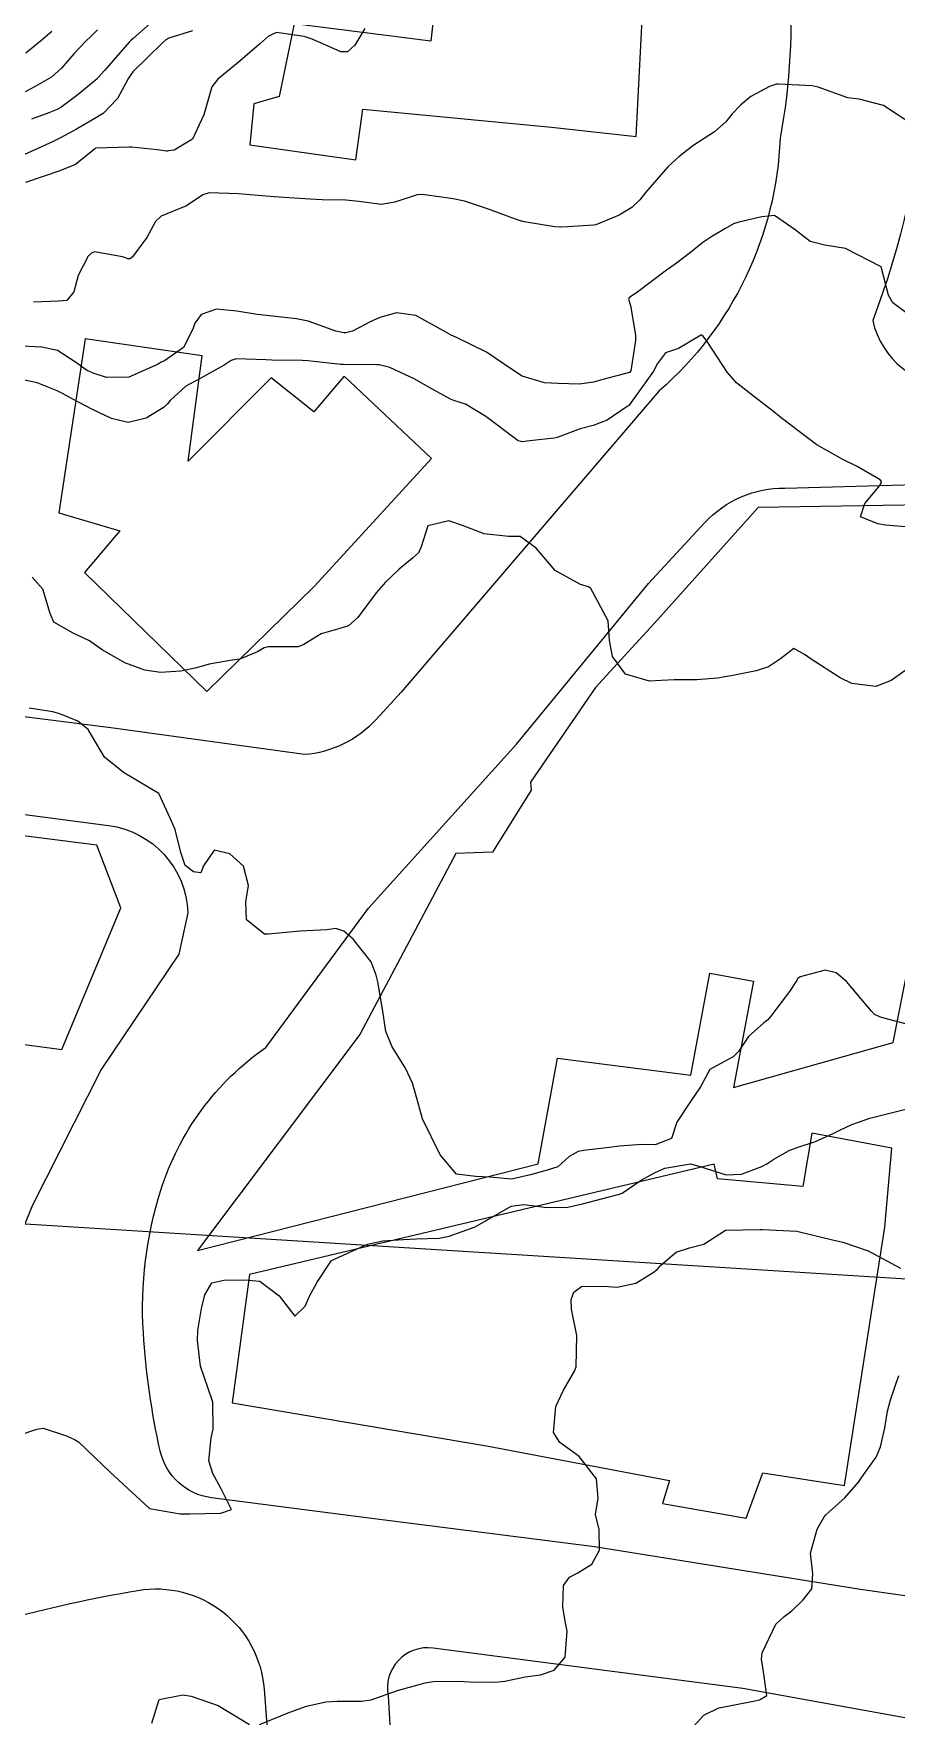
# Model space of a CAD drawing. Header units: metres. Extents: x 318500 to 325275, y 7408834 to 7428799.
# Drawn here: x 323570.2 to 323618.4, y 7419209.3 to 7419303.5 of the extents above; entities that cross this region are included whole.
import ezdxf

# ---------------------------------------------------------------- set-up
doc = ezdxf.new("R2010")
doc.units = ezdxf.units.M
doc.header["$MEASUREMENT"] = 0
doc.linetypes.add('CONTINUO', pattern=[0])
for name, color, linetype in [('Curvas de Nivel 1m', 11, 'Continuous'), ('Curvas de Nivel 5m', 15, 'Continuous'), ('Edificações', 30, 'Continuous'), ('TEXTO', 45, 'Continuous'), ('Vias Primárias', 230, 'Continuous')]:
    doc.layers.add(name, color=color, linetype=linetype)

msp = doc.modelspace()

# ---------------------------------------------------------------- linework, layer by layer
at = {"layer": 'Curvas de Nivel 1m', "flags": 128}
for points, elevation in [([(323573.76, 7419303.686), (323573.428, 7419303.35), (323573.088, 7419303.027), (323572.431, 7419302.345), (323571.735, 7419301.544), (323571.18, 7419301.048), (323570.268, 7419300.516), (323569.717, 7419300.217)], 737), ([(323588.708, 7419303.76), (323588.152, 7419302.824), (323587.746, 7419302.465), (323587.367, 7419302.457), (323586.496, 7419302.849), (323585.755, 7419303.17), (323585.309, 7419303.312), (323583.76, 7419303.531), (323583.317, 7419303.326), (323582.813, 7419302.894), (323581.741, 7419301.963), (323580.483, 7419300.929), (323580.16, 7419300.497), (323579.7, 7419298.94), (323579.063, 7419297.563), (323578.047, 7419296.956), (323577.718, 7419296.911), (323577.669, 7419296.902), (323577.607, 7419296.898), (323577.087, 7419296.969), (323575.672, 7419297.126), (323575.54, 7419297.124), (323573.671, 7419297.062), (323573.638, 7419297.052), (323573.598, 7419297.021), (323572.534, 7419296.158), (323571.658, 7419295.809), (323569.737, 7419295.155)], 734), ([(323571.202, 7419303.604), (323570.559, 7419303.058), (323569.743, 7419302.377)], 738), ([(323576.7, 7419304.042), (323575.753, 7419303.203), (323575.639, 7419303.105), (323575.519, 7419302.993), (323574.143, 7419301.423), (323573.791, 7419301.019), (323573.763, 7419300.986), (323573.729, 7419300.95), (323572.671, 7419300.075), (323571.705, 7419299.348), (323571.506, 7419299.24), (323571.029, 7419299.05), (323570.072, 7419298.687)], 736), ([(323619.313, 7419298.406), (323617.715, 7419299.461), (323616.367, 7419299.803), (323615.721, 7419299.885), (323614.06, 7419300.477), (323613.731, 7419300.548), (323611.874, 7419300.65), (323611.731, 7419300.642), (323611.354, 7419300.516), (323610.3, 7419299.952), (323609.714, 7419299.472), (323609.261, 7419298.99), (323608.9, 7419298.548), (323608.263, 7419297.983), (323607.686, 7419297.618), (323607.049, 7419297.2), (323606.275, 7419296.581), (323605.664, 7419296.02), (323604.424, 7419294.608), (323604.085, 7419294.172), (323603.637, 7419293.745), (323602.941, 7419293.316), (323601.622, 7419292.786), (323601.5, 7419292.764), (323600.071, 7419292.663), (323599.649, 7419292.64), (323599.62, 7419292.642), (323599.333, 7419292.674), (323597.624, 7419292.951), (323597.288, 7419293.041), (323595.634, 7419293.66), (323594.277, 7419294.104), (323593.642, 7419294.235), (323591.942, 7419294.479), (323591.645, 7419294.461), (323590.386, 7419294.045), (323589.637, 7419293.923), (323588.37, 7419294.088), (323587.64, 7419294.154), (323586.319, 7419294.171), (323585.64, 7419294.223), (323584.206, 7419294.31), (323583.642, 7419294.341), (323582.075, 7419294.472), (323581.644, 7419294.507), (323580.002, 7419294.578), (323579.643, 7419294.456), (323578.743, 7419293.84), (323577.626, 7419293.388), (323577.319, 7419293.271), (323577.001, 7419292.969), (323576.512, 7419292.071), (323575.716, 7419290.988), (323575.589, 7419290.882), (323575.481, 7419290.884), (323575.152, 7419290.997), (323573.594, 7419291.269), (323573.414, 7419291.2), (323573.227, 7419291.024), (323572.67, 7419289.939), (323572.435, 7419289.031), (323572.048, 7419288.55), (323571.562, 7419288.517), (323570.174, 7419288.448)], 733), ([(323619.556, 7419287.447), (323618.253, 7419288.42), (323617.995, 7419288.845), (323617.59, 7419290.43), (323615.605, 7419291.46), (323614.446, 7419291.633), (323613.611, 7419291.852), (323612.787, 7419292.493), (323611.632, 7419293.298), (323610.922, 7419293.229), (323609.626, 7419292.929), (323609.328, 7419292.839), (323608.842, 7419292.548), (323608.072, 7419292.097), (323607.609, 7419291.799), (323606.93, 7419291.24), (323606.074, 7419290.583), (323605.586, 7419290.237), (323603.989, 7419289.028), (323603.571, 7419288.746), (323603.49, 7419288.701), (323603.467, 7419288.621), (323603.565, 7419288.273), (323603.855, 7419286.615), (323603.843, 7419286.308), (323603.583, 7419284.619), (323603.509, 7419284.523), (323602.017, 7419284.122), (323601.503, 7419283.984), (323600.722, 7419283.871), (323599.502, 7419283.897), (323598.765, 7419283.944), (323597.506, 7419284.305), (323596.909, 7419284.706), (323595.524, 7419285.66), (323593.794, 7419286.488), (323593.538, 7419286.597), (323593.274, 7419286.754), (323591.554, 7419287.703), (323590.485, 7419287.862), (323589.552, 7419287.595), (323589.005, 7419287.352), (323588.021, 7419286.823), (323587.638, 7419286.729), (323587.539, 7419286.731), (323587.094, 7419286.837), (323585.548, 7419287.385), (323584.892, 7419287.524), (323583.552, 7419287.677), (323582.68, 7419287.766), (323581.555, 7419287.941), (323580.415, 7419288.069), (323579.552, 7419287.771), (323579.21, 7419287.278), (323579.096, 7419286.944), (323578.558, 7419285.916), (323577.513, 7419285.178), (323577.364, 7419285.11), (323577.104, 7419284.966), (323575.503, 7419284.262), (323574.269, 7419284.236), (323573.505, 7419284.472), (323573.142, 7419284.651), (323572.641, 7419285.023), (323571.521, 7419285.755), (323570.649, 7419285.928), (323569.524, 7419285.99)], 732), ([(323619.402, 7419275.842), (323617.843, 7419275.984), (323617.404, 7419276.053), (323616.436, 7419276.445), (323616.67, 7419277.192), (323617.435, 7419278.096), (323617.576, 7419278.29), (323617.614, 7419278.427), (323617.528, 7419278.516), (323617.441, 7419278.568), (323616.256, 7419279.256), (323615.452, 7419279.65), (323613.993, 7419280.475), (323613.466, 7419280.858), (323611.998, 7419281.986), (323611.488, 7419282.39), (323611.337, 7419282.512), (323610.284, 7419283.315), (323609.504, 7419283.933), (323608.976, 7419284.545), (323607.894, 7419286.197), (323607.641, 7419286.559), (323607.541, 7419286.604), (323607.502, 7419286.599), (323607.443, 7419286.561), (323606.254, 7419285.855), (323605.525, 7419285.619), (323605.087, 7419285.026), (323604.863, 7419284.6), (323603.491, 7419282.693), (323603.45, 7419282.661), (323603.378, 7419282.621), (323602.258, 7419281.853), (323601.474, 7419281.557), (323600.762, 7419281.359), (323599.463, 7419280.884), (323599.294, 7419280.841), (323597.937, 7419280.693), (323597.513, 7419280.645), (323597.459, 7419280.648), (323597.285, 7419280.702), (323595.48, 7419282.057), (323594.338, 7419282.737), (323593.695, 7419282.95), (323593.493, 7419283.025), (323592.376, 7419283.644), (323591.504, 7419284.149), (323590.102, 7419284.794), (323589.512, 7419284.941), (323589.359, 7419284.955), (323587.512, 7419284.965), (323587.371, 7419284.973), (323585.515, 7419285.162), (323585.198, 7419285.18), (323583.515, 7419285.204), (323583.18, 7419285.22), (323581.516, 7419285.287), (323581.233, 7419285.196), (323580.851, 7419284.92), (323579.502, 7419284.185), (323578.698, 7419283.748), (323577.827, 7419282.957), (323577.68, 7419282.764), (323577.484, 7419282.585), (323576.486, 7419281.964), (323575.471, 7419281.715), (323574.536, 7419281.937), (323573.481, 7419282.443), (323572.379, 7419283.027), (323571.795, 7419283.337), (323571.495, 7419283.493), (323570.375, 7419283.933), (323569.501, 7419284.121)], 731), ([(323619.035, 7419248.062), (323617.605, 7419248.422), (323617.215, 7419248.6), (323617.044, 7419248.785), (323615.653, 7419250.444), (323615.067, 7419250.926), (323614.457, 7419251.071), (323613.063, 7419250.7), (323612.935, 7419250.608), (323612.849, 7419250.483), (323612.457, 7419249.891), (323611.429, 7419248.504), (323611.249, 7419248.294), (323611.034, 7419248.127), (323610.165, 7419247.376), (323609.605, 7419246.524), (323609.31, 7419246.223), (323609.003, 7419246.07), (323608.01, 7419245.53), (323607.483, 7419244.552), (323606.972, 7419243.779), (323606.167, 7419242.572), (323605.863, 7419241.66), (323604.941, 7419241.303), (323604.216, 7419241.322), (323602.939, 7419241.232), (323602.405, 7419241.151), (323600.935, 7419240.986), (323600.651, 7419240.927), (323600.144, 7419240.652), (323599.504, 7419240.078), (323598.918, 7419239.881), (323597.968, 7419239.626), (323596.911, 7419239.395), (323595.697, 7419239.494), (323594.912, 7419239.529), (323593.842, 7419239.664), (323592.93, 7419240.75), (323591.94, 7419242.76), (323591.552, 7419244.187), (323591.382, 7419244.766), (323590.993, 7419245.605), (323590.231, 7419246.782), (323589.88, 7419247.649), (323589.718, 7419248.79), (323589.43, 7419250.418), (323589.344, 7419250.796), (323589.071, 7419251.551), (323588.053, 7419252.816), (323587.54, 7419253.269), (323587.096, 7419253.404), (323586.59, 7419253.34), (323585.094, 7419253.257), (323583.304, 7419253.089), (323583.092, 7419253.095), (323582.099, 7419253.894), (323582.061, 7419254.896), (323582.21, 7419255.808), (323581.924, 7419256.898), (323581.15, 7419257.589), (323580.279, 7419257.793), (323579.684, 7419256.925), (323579.529, 7419256.531), (323579.135, 7419256.586), (323578.653, 7419256.937), (323578.422, 7419257.669), (323578.092, 7419258.946), (323577.815, 7419259.589), (323577.19, 7419260.96), (323575.207, 7419262.143), (323574.153, 7419263.001), (323573.243, 7419264.535), (323572.648, 7419265.019), (323571.647, 7419265.427), (323571.255, 7419265.537), (323569.937, 7419265.74)], 729), ([(323569.38, 7419225.06), (323570.362, 7419225.399), (323570.716, 7419225.45), (323572.018, 7419225.02), (323572.506, 7419224.811), (323572.707, 7419224.675), (323574.473, 7419222.992), (323574.687, 7419222.786), (323576.66, 7419220.96), (323578.387, 7419220.665), (323578.657, 7419220.658), (323578.923, 7419220.662), (323580.658, 7419220.693), (323581.261, 7419220.901), (323580.677, 7419222.054), (323580.203, 7419222.915), (323579.979, 7419223.635), (323580.122, 7419224.916), (323580.231, 7419225.401), (323580.208, 7419226.915), (323579.936, 7419227.734), (323579.519, 7419228.923), (323579.347, 7419230.361), (323579.376, 7419230.924), (323579.573, 7419232.158), (323579.766, 7419232.921), (323580.152, 7419233.595), (323580.832, 7419233.742), (323581.97, 7419233.756), (323582.832, 7419233.681), (323583.924, 7419232.863), (323584.803, 7419231.721), (323585.372, 7419232.287), (323585.62, 7419232.842), (323586.048, 7419233.622), (323586.85, 7419234.83), (323588.864, 7419235.752), (323589.711, 7419235.944), (323590.869, 7419236.013), (323591.586, 7419236.046), (323592.87, 7419236.094), (323593.421, 7419236.192), (323594.88, 7419236.72), (323596.892, 7419237.869), (323597.599, 7419237.977), (323598.891, 7419237.807), (323600.068, 7419237.828), (323600.894, 7419238.013), (323602.798, 7419238.51), (323602.899, 7419238.535), (323602.961, 7419238.547), (323603.106, 7419238.608), (323604.173, 7419239.335), (323604.917, 7419239.743), (323605.496, 7419240.006), (323606.925, 7419240.237), (323607.343, 7419240.134), (323608.916, 7419239.624), (323609.77, 7419239.669), (323610.924, 7419240.096), (323611.196, 7419240.236), (323611.579, 7419240.5), (323612.438, 7419240.987), (323612.941, 7419241.18), (323613.914, 7419241.497), (323614.953, 7419241.964), (323615.28, 7419242.122), (323615.948, 7419242.44), (323616.688, 7419242.707), (323616.964, 7419242.795), (323617.478, 7419242.935), (323618.969, 7419243.298)], 729), ([(323606.912, 7419208.554), (323607.665, 7419209.391), (323608.519, 7419209.813), (323609.116, 7419209.929), (323610.525, 7419210.195), (323610.782, 7419210.25), (323611.198, 7419210.5), (323610.971, 7419212.086), (323610.894, 7419212.505), (323610.941, 7419212.882), (323611.702, 7419214.493), (323612.16, 7419214.912), (323612.591, 7419215.236), (323613.223, 7419215.848), (323613.706, 7419216.464), (323613.775, 7419217.311), (323613.641, 7419218.465), (323614.003, 7419219.809), (323614.376, 7419220.454), (323614.504, 7419220.611), (323614.664, 7419220.749), (323615.559, 7419221.559), (323616.33, 7419222.434), (323616.476, 7419222.649), (323616.698, 7419222.974), (323617.304, 7419223.828), (323617.555, 7419224.417), (323617.788, 7419225.472), (323617.953, 7419226.412), (323618.112, 7419227.047), (323618.577, 7419228.403)], 731)]:
    msp.add_lwpolyline(points, dxfattribs=dict(at, elevation=elevation))
at = {"layer": 'Curvas de Nivel 5m', "flags": 128}
for points, elevation in [([(323579.075, 7419303.632), (323577.754, 7419303.232), (323577.582, 7419303.133), (323577.4, 7419302.965), (323575.733, 7419301.337), (323575.494, 7419300.994), (323574.876, 7419299.84), (323574.069, 7419299.014), (323573.842, 7419298.874), (323573.697, 7419298.793), (323572.579, 7419298.139), (323571.679, 7419297.641), (323571.273, 7419297.449), (323570.41, 7419297.059), (323569.666, 7419296.719)], 735), ([(323619.297, 7419268.093), (323618.148, 7419267.277), (323617.285, 7419266.942), (323615.951, 7419267.115), (323615.29, 7419267.432), (323613.673, 7419268.476), (323613.304, 7419268.742), (323612.715, 7419269.083), (323611.969, 7419268.5), (323611.295, 7419268.047), (323610.607, 7419267.834), (323609.29, 7419267.571), (323608.43, 7419267.408), (323607.288, 7419267.332), (323606.018, 7419267.316), (323605.28, 7419267.282), (323604.627, 7419267.252), (323603.285, 7419267.642), (323602.561, 7419268.627), (323602.401, 7419269.542), (323602.33, 7419270.63), (323601.348, 7419272.437), (323601.228, 7419272.521), (323600.779, 7419272.649), (323599.362, 7419273.447), (323598.299, 7419274.686), (323597.39, 7419275.345), (323596.747, 7419275.349), (323595.392, 7419275.488), (323594.181, 7419275.956), (323593.402, 7419276.219), (323592.225, 7419275.94), (323591.854, 7419274.773), (323591.719, 7419274.431), (323591.37, 7419274.134), (323590.622, 7419273.521), (323589.858, 7419272.792), (323589.344, 7419272.189), (323588.32, 7419270.815), (323587.796, 7419270.35), (323587.32, 7419270.191), (323586.266, 7419269.89), (323585.307, 7419269.294), (323584.986, 7419269.174), (323583.304, 7419269.16), (323583.072, 7419269.115), (323582.711, 7419268.889), (323581.721, 7419268.476), (323581.293, 7419268.421), (323580.008, 7419268.204), (323579.286, 7419267.991), (323578.415, 7419267.811), (323577.282, 7419267.73), (323576.397, 7419267.86), (323575.289, 7419268.265), (323574.026, 7419269.003), (323573.307, 7419269.5), (323572.402, 7419269.935), (323571.323, 7419270.542), (323571.107, 7419271.043), (323570.696, 7419272.402), (323570.099, 7419273.059)], 730), ([(323582.821, 7419208.875), (323584.01, 7419209.355), (323584.511, 7419209.56), (323585.448, 7419209.909), (323586.52, 7419210.145), (323587.154, 7419210.187), (323588.521, 7419210.185), (323589.06, 7419210.254), (323590.53, 7419210.77), (323592.079, 7419211.213), (323592.538, 7419211.287), (323593.975, 7419211.292), (323594.538, 7419211.271), (323595.993, 7419211.244), (323596.539, 7419211.305), (323597.683, 7419211.538), (323598.545, 7419211.652), (323599.3, 7419211.908), (323599.914, 7419212.65), (323600.025, 7419214.098), (323599.912, 7419214.65), (323599.778, 7419215.467), (323599.83, 7419216.652), (323600.15, 7419217.114), (323600.621, 7419217.358), (323601.408, 7419217.849), (323601.838, 7419218.622), (323601.815, 7419219.786), (323601.611, 7419220.626), (323601.764, 7419221.533), (323601.66, 7419222.625), (323600.708, 7419223.866), (323599.624, 7419224.656), (323599.268, 7419225.204), (323599.403, 7419226.66), (323599.824, 7419227.584), (323600.444, 7419228.645), (323600.529, 7419228.888), (323600.572, 7419230.643), (323600.279, 7419232.112), (323600.252, 7419232.649), (323600.401, 7419233.072), (323600.831, 7419233.379), (323602.056, 7419233.397), (323602.831, 7419233.345), (323603.861, 7419233.573), (323604.843, 7419234.156), (323605.074, 7419234.359), (323605.268, 7419234.584), (323606.127, 7419235.305), (323606.865, 7419235.547), (323607.663, 7419235.753), (323608.88, 7419236.53), (323610.827, 7419236.564), (323610.881, 7419236.57), (323610.949, 7419236.577), (323612.88, 7419236.48), (323614.873, 7419235.999), (323615.453, 7419235.862), (323616.864, 7419235.37), (323618.67, 7419234.403)], 730), ([(323576.804, 7419208.955), (323577.197, 7419210.273), (323578.524, 7419210.536), (323578.994, 7419210.455), (323580.515, 7419209.936), (323582.254, 7419208.884)], 730)]:
    msp.add_lwpolyline(points, dxfattribs=dict(at, elevation=elevation))
at = {"layer": 'Edificações'}
for points in [[(323603.891, 7419297.729), (323604.307, 7419306.099), (323592.824, 7419306.961), (323592.405, 7419303.053), (323584.749, 7419304.016), (323583.924, 7419299.958), (323582.495, 7419299.547), (323582.274, 7419297.259), (323588.202, 7419296.417), (323588.604, 7419299.246), (323599.143, 7419298.246), (323603.891, 7419297.729)], [(323587.561, 7419284.319), (323585.857, 7419282.316), (323583.463, 7419284.211), (323578.822, 7419279.554), (323579.62, 7419285.456), (323573.061, 7419286.408), (323571.594, 7419276.664), (323575, 7419275.659), (323573.038, 7419273.333), (323579.878, 7419266.671), (323585.895, 7419272.572), (323592.437, 7419279.698), (323587.561, 7419284.319)], [(323632.828, 7419277.315), (323610.714, 7419276.957), (323605.085, 7419270.682), (323601.616, 7419266.899), (323597.98, 7419261.589), (323598.014, 7419261.143), (323595.851, 7419257.673), (323593.803, 7419257.604), (323588.428, 7419247.484), (323579.348, 7419235.392), (323598.41, 7419240.237), (323599.484, 7419246.154), (323606.942, 7419245.198), (323608.017, 7419250.908), (323610.442, 7419250.458), (323609.333, 7419244.506), (323618.272, 7419247.032), (323619.701, 7419254.313), (323624.517, 7419253.829), (323625.178, 7419259.378), (323622.371, 7419259.585), (323622.787, 7419263.807), (323631.126, 7419262.941), (323632.828, 7419277.315)], [(323608.247, 7419240.219), (323582.254, 7419234.057), (323581.283, 7419226.867), (323595.508, 7419224.471), (323605.76, 7419222.53), (323605.365, 7419221.24), (323610.031, 7419220.415), (323610.975, 7419222.959), (323615.533, 7419222.242), (323617.796, 7419236.701), (323618.192, 7419241.127), (323613.706, 7419241.951), (323613.203, 7419238.976), (323608.43, 7419239.406), (323608.247, 7419240.219)]]:
    msp.add_lwpolyline(points, close=True, dxfattribs=at)
msp.add_lwpolyline([(323561.854, 7419247.956), (323571.756, 7419246.633), (323571.756, 7419246.633), (323575.064, 7419254.562), (323573.713, 7419258.078), (323558.736, 7419259.974)], dxfattribs=at)
at = {"layer": 'TEXTO', "linetype": 'CONTINUO'}
msp.add_polyline3d([(323462.749, 7419243.57, 0), (323665.022, 7419230.946, 0)], dxfattribs=at)
at = {"layer": 'Vias Primárias'}
for points in [[(323715.644, 7420145.548, 0), (323709.04, 7420132.939)], [(323831.088, 7420001.787, 0), (323833.844, 7420008.443, 0.220888)], [(323574.393, 7419500.252), (323567.87, 7419489.249, 0.102881), (323565.039, 7419480.989), (323562.965, 7419468.055), (323561.833, 7419452.891), (323559.947, 7419434.642), (323559.945, 7419420.169), (323561.706, 7419404.946), (323563.783, 7419390.914), (323564.476, 7419378.891), (323563.974, 7419364.983), (323562.34, 7419349.951), (323559.195, 7419336.805), (323557.992, 7419328.057, 0.630909), (323571.191, 7419317.001, -0.059962), (323595.667, 7419331.122, -0.457356), (323619.204, 7419313.97, -0.143271), (323617.119, 7419287.419, 0.348406), (323621.748, 7419283.699, 0.076059), (323668.88, 7419291.086)], [(323610.642, 7419315.853, -0.127998), (323611.939, 7419297.637, -0.206428), (323605.179, 7419283.491), (323590.735, 7419266.638), (323589.34, 7419265.102, -0.191666), (323585.328, 7419263.139), (323574.501, 7419264.643), (323555.963, 7419266.992), (323529.106, 7419270.635), (323506.808, 7419273.479), (323483.959, 7419276.494), (323483.207, 7419271.191), (323508.469, 7419267.755), (323532.364, 7419264.399), (323552.824, 7419262.014), (323574.38, 7419259.172, -0.366769), (323578.811, 7419254.286), (323578.306, 7419251.972), (323573.954, 7419245.523), (323570.112, 7419237.934), (323567.195, 7419230.811, -0.131644), (323563.625, 7419225.05, -0.131382), (323546.491, 7419213.737), (323534.164, 7419209.131)], [(323649.7, 7419218.435), (323644.774, 7419217.369), (323640.488, 7419216.358), (323634.752, 7419215.452), (323625.202, 7419215.177), (323616.441, 7419216.438), (323601.562, 7419218.813), (323587.932, 7419220.551), (323580.134, 7419221.563, -0.314751), (323577.267, 7419224.175, -0.04007), (323576.321, 7419230.798, -0.092364), (323577.302, 7419238.774, -0.165024), (323583.167, 7419246.755), (323588.906, 7419254.543), (323597.198, 7419263.717), (323604.576, 7419272.707), (323607.733, 7419276.125, -0.213076), (323612.207, 7419278.045), (323625.514, 7419278.425), (323640.714, 7419279.053), (323653.519, 7419280.57), (323664.904, 7419282.997), (323666.803, 7419283.575)], [(323543.001, 7419204.455), (323561.138, 7419212.336, -0.048949), (323576.017, 7419216.379, -0.441363), (323583.073, 7419210.86), (323583.396, 7419206.605)], [(323647.117, 7419211.014), (323635.232, 7419208.793, -0.09602), (323620.87, 7419208.889), (323609.854, 7419210.892), (323592.53, 7419213.152, 0.509267), (323590.006, 7419210.488), (323590.521, 7419201.735), (323591.038, 7419191.291), (323591.521, 7419179.59), (323592.265, 7419169.796), (323592.782, 7419159.997), (323592.812, 7419158.864, 0.468471), (323596.688, 7419155.806), (323604.667, 7419157.237), (323617.124, 7419160.04), (323630.462, 7419162.878), (323634.848, 7419163.793)]]:
    msp.add_lwpolyline(points, format="xyb", dxfattribs=at)

doc.saveas('drawing.dxf')
